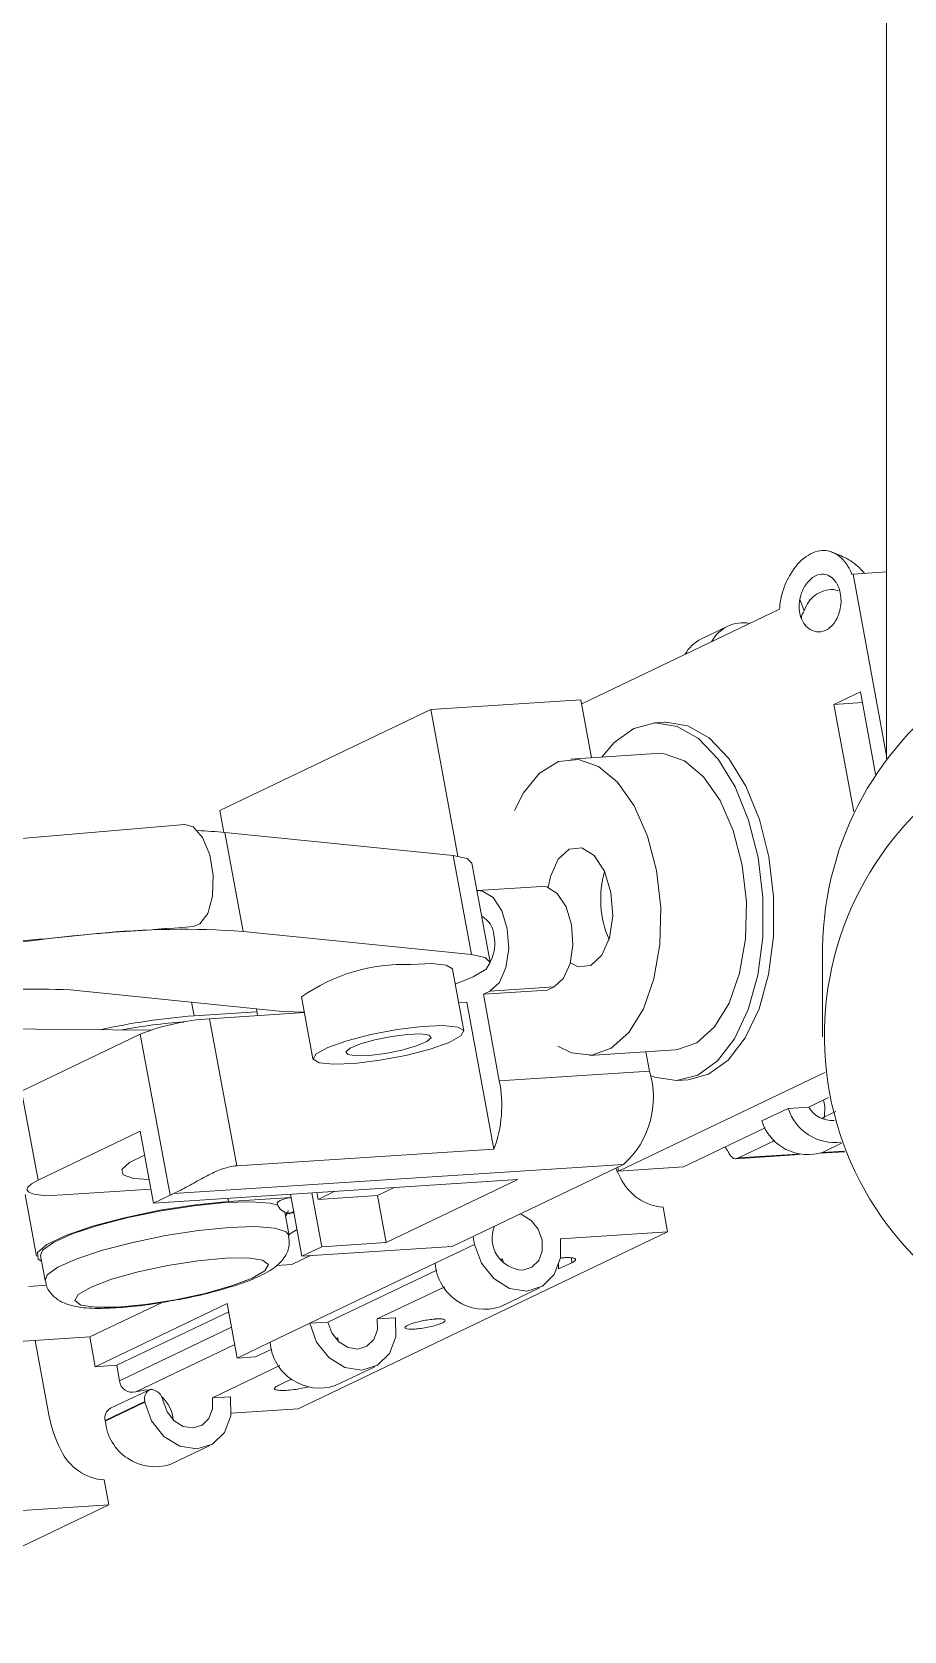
# Model space of a CAD drawing. Header units: millimetres. Extents: x 0 to 1189, y 0 to 841.
# Drawn here: x 278.8 to 285.62, y 316.27 to 328.77 of the extents above; entities that cross this region are included whole.
import ezdxf

# ---------------------------------------------------------------- set-up
doc = ezdxf.new("R2010")
doc.units = ezdxf.units.MM
doc.layers.get('0').update_dxf_attribs({"lineweight": 18})

msp = doc.modelspace()

# ---------------------------------------------------------------- linework, layer by layer
at = {"color": 7, "linetype": 'Continuous', "lineweight": 15}
for p, q in [((285.4824, 323.0895), (285.4824, 337.5776)), ((285.0432, 324.5119), (285.023, 324.5222)), ((285.0873, 324.4705), (285.086, 324.4699)), ((285.2121, 324.5302), (285.2203, 324.5341)), ((285.2203, 324.5341), (285.4824, 324.5511)), ((285.2203, 324.5341), (285.4824, 323.1132)), ((284.8046, 324.3352), (284.8378, 324.2475)), ((283.0991, 323.5189), (284.6465, 324.2595)), ((284.8378, 324.2475), (284.8366, 324.2423)), ((284.2408, 324.126), (284.0346, 324.0273)), ((285.2778, 323.614), (285.0716, 323.5153)), ((285.3967, 322.9697), (285.2778, 323.614)), ((281.9199, 323.4749), (280.2701, 322.6853)), ((281.9199, 323.4749), (283.0932, 323.5508)), ((282.1313, 322.3286), (281.9199, 323.4749)), ((283.1768, 323.0978), (283.0932, 323.5508)), ((285.2934, 323.5296), (285.0716, 323.5153)), ((285.0716, 323.5153), (285.2268, 322.674)), ((283.7498, 323.3753), (283.666, 323.3699)), ((283.6815, 323.1304), (283.011, 323.087)), ((280.2701, 322.6853), (280.3016, 322.5148)), ((279.9958, 322.5769), (278.2353, 322.4254)), ((280.3101, 322.5139), (280.4528, 321.7399)), ((280.3101, 322.5139), (282.0951, 322.3332)), ((282.2379, 321.5592), (282.0951, 322.3332)), ((282.3841, 321.5005), (282.2413, 322.2745)), ((282.7875, 322.0929), (282.2847, 322.0603)), ((279.8543, 321.7617), (280.0644, 321.7798)), ((280.4528, 321.7399), (282.2379, 321.5592)), ((284.9824, 321.6123), (284.9824, 320.9177)), ((282.1783, 320.9623), (282.0891, 321.4461)), ((280.7602, 321.1153), (279.1004, 321.2833)), ((280.909, 321.2284), (280.9982, 320.7446)), ((282.8332, 321.282), (282.3304, 321.2495)), ((282.3304, 321.2495), (282.3819, 321.2742)), ((282.4553, 320.5722), (282.3304, 321.2495)), ((282.8847, 321.3067), (282.3819, 321.2742)), ((282.8332, 321.282), (282.8847, 321.3067)), ((280.5602, 321.1123), (280.0699, 321.0806)), ((280.1903, 321.0578), (280.9316, 321.1057)), ((280.5559, 321.136), (280.5658, 321.0821)), ((282.1374, 321.1837), (282.2017, 321.1879)), ((282.4135, 320.0394), (282.2017, 321.1879)), ((276.6195, 320.9953), (279.7277, 320.9685)), ((280.1903, 321.0578), (280.4022, 319.9093)), ((278.7209, 320.4932), (279.6489, 320.9374)), ((279.8809, 319.6795), (279.6489, 320.9374)), ((283.1608, 320.7719), (283.8313, 320.8153)), ((283.6286, 320.6481), (283.6005, 320.8003)), ((282.4553, 320.5722), (283.6286, 320.6481)), ((284.9987, 320.6374), (283.388, 319.8665)), ((278.7209, 320.4932), (278.8494, 319.7966)), ((283.8468, 320.5758), (283.9306, 320.5812)), ((284.7135, 320.3577), (284.5073, 320.259)), ((284.8738, 320.3681), (284.7135, 320.3577)), ((285.0294, 320.4426), (284.8738, 320.3681)), ((284.9731, 320.2797), (284.9961, 320.2907)), ((284.9906, 320.2725), (284.9961, 320.2907)), ((279.6482, 320.1789), (278.8494, 319.7966)), ((279.6482, 320.1789), (279.7517, 319.6178)), ((284.5335, 320.2052), (283.8943, 319.8993)), ((284.3258, 319.9699), (284.6089, 320.1054)), ((284.9867, 320.016), (285.1299, 320.0845)), ((280.4022, 319.9093), (282.4135, 320.0394)), ((284.3053, 319.964), (284.8018, 319.9961)), ((284.9646, 320.0066), (285.1549, 320.0189)), ((283.4263, 319.9195), (279.909, 319.6919)), ((282.0858, 319.278), (283.4263, 319.9195)), ((283.388, 319.8665), (283.3822, 319.8984)), ((283.388, 319.8665), (283.8943, 319.8993)), ((279.0428, 319.6811), (279.7318, 319.7256)), ((279.7517, 319.6178), (282.6012, 319.8021)), ((281.5022, 319.6763), (281.6344, 319.7396)), ((281.57, 319.3086), (282.6012, 319.8021)), ((278.7493, 319.6849), (278.8385, 319.2011)), ((279.7517, 319.6178), (279.8809, 319.6795)), ((280.3375, 319.6292), (280.8279, 319.661)), ((280.8231, 319.6871), (280.9125, 319.2021)), ((280.9894, 319.6978), (281.0672, 319.2761)), ((281.0383, 319.6463), (281.0283, 319.7003)), ((281.0383, 319.6463), (281.1705, 319.7095)), ((281.5022, 319.6763), (281.0383, 319.6463)), ((281.5022, 319.6763), (281.57, 319.3086)), ((283.7353, 319.5855), (283.771, 319.392)), ((280.8116, 319.3649), (280.7781, 319.5463)), ((280.7917, 319.5419), (280.7887, 319.5427)), ((280.7917, 319.5419), (280.8067, 319.5369)), ((280.8838, 318.0102), (283.771, 319.392)), ((282.2624, 319.2944), (282.2509, 319.357)), ((283.771, 319.392), (282.9329, 319.3377)), ((280.9125, 319.2021), (282.0858, 319.278)), ((280.9125, 319.2021), (281.0672, 319.2761)), ((281.0672, 319.2761), (281.57, 319.3086)), ((281.9531, 319.1463), (282.2624, 319.2944)), ((278.8681, 319.2066), (278.9037, 319.013)), ((280.7139, 319.1289), (280.8328, 319.1366)), ((280.8328, 319.1366), (280.9785, 319.2063)), ((280.9735, 318.6775), (281.9531, 319.1463)), ((281.116, 318.6867), (281.966, 319.0935)), ((282.4811, 319.1805), (282.4671, 319.1738)), ((282.4811, 319.1805), (282.4845, 319.1554)), ((283.022, 319.1514), (282.9189, 319.1021)), ((278.9142, 318.9753), (278.7766, 318.9664)), ((282.0282, 318.9637), (281.5015, 318.7116)), ((279.2539, 318.5705), (279.8188, 318.8408)), ((282.461, 318.8072), (282.7704, 318.9552)), ((280.3279, 318.8318), (279.2968, 318.3383)), ((280.3397, 318.768), (279.4644, 318.3491)), ((280.4064, 318.4061), (280.3279, 318.8318)), ((281.644, 318.7209), (281.5015, 318.7116)), ((280.6642, 318.5294), (280.9735, 318.6775)), ((281.116, 318.6867), (280.9735, 318.6775)), ((277.7454, 318.4729), (279.2539, 318.5705)), ((278.9341, 317.9634), (278.8272, 318.5429)), ((279.2968, 318.3383), (279.2539, 318.5705)), ((280.4064, 318.4061), (280.6642, 318.5294)), ((280.5489, 318.4153), (280.6771, 318.4766)), ((281.1922, 318.5636), (281.1781, 318.5569)), ((281.1922, 318.5636), (281.1956, 318.5385)), ((279.4644, 318.3491), (279.2968, 318.3383)), ((279.4644, 318.3491), (279.4868, 318.2277)), ((280.7393, 318.3468), (280.2126, 318.0948)), ((280.5489, 318.4153), (280.4064, 318.4061)), ((281.1721, 318.1903), (281.4814, 318.3384)), ((280.7276, 318.1921), (280.8308, 318.2415)), ((279.7254, 318.1612), (279.4161, 318.0131)), ((280.2126, 318.0948), (280.3551, 318.104)), ((279.6838, 318.0651), (279.3745, 317.917)), ((279.3753, 317.9126), (279.6846, 318.0606)), ((279.6838, 318.0651), (279.6846, 318.0606)), ((280.8838, 318.0102), (280.36, 317.9763)), ((279.3753, 317.9126), (279.3745, 317.917)), ((279.8832, 317.5734), (280.1925, 317.7215)), ((279.4031, 317.2594), (279.3674, 317.4529)), ((279.4031, 317.2594), (277.3409, 316.2724)), ((278.5651, 317.2052), (279.4031, 317.2594))]:
    msp.add_line(p, q, dxfattribs=at)
at = {"color": 8, "linetype": 'Continuous', "lineweight": 15}
for p, q in [((280.0699, 321.0806), (280.0502, 321.1872)), ((284.9961, 320.2907), (285.0868, 320.3341)), ((284.3258, 319.9699), (284.7866, 319.9997)), ((284.9782, 320.0121), (285.1532, 320.0234)), ((280.3375, 319.6292), (280.3327, 319.6553)), ((280.8496, 319.5431), (280.8339, 319.5421)), ((280.8339, 319.5421), (280.8507, 319.5375)), ((282.9189, 319.1021), (282.9171, 319.1445)), ((283.022, 319.1514), (283.0204, 319.1897)), ((279.4868, 318.2277), (280.3621, 318.6466)), ((280.3867, 318.5128), (279.613, 318.1425))]:
    msp.add_line(p, q, dxfattribs=at)
at = {"color": 7, "linetype": 'Continuous', "lineweight": 15}
for points in [[(284.4782, 322.3183), (284.4045, 322.611), (284.2983, 322.8718), (284.1649, 323.0875), (284.0111, 323.2473), (283.8445, 323.3432), (283.6734, 323.3703), (283.5065, 323.3274), (283.3522, 323.2166), (283.2568, 323.1029)], [(283.9306, 320.5812), (284.09, 320.6237), (284.2444, 320.7345), (284.3784, 320.9077), (284.4855, 321.1346), (284.5603, 321.4038), (284.5989, 321.7018), (284.5995, 322.0136), (284.562, 322.3237), (284.4883, 322.6165), (284.3821, 322.8772), (284.2487, 323.0929), (284.0949, 323.2527), (283.9283, 323.3486), (283.7572, 323.3758), (283.7498, 323.3753)], [(283.684, 322.2157), (283.6137, 322.4858), (283.5103, 322.721), (283.3802, 322.9064), (283.2316, 323.0305), (283.0739, 323.0853), (282.9169, 323.0676), (282.7705, 322.9783), (282.644, 322.8231), (282.5741, 322.6866)], [(284.3544, 322.2591), (284.2842, 322.5292), (284.1807, 322.7644), (284.0506, 322.9498), (283.9021, 323.0739), (283.7443, 323.1287), (283.6815, 323.1304)], [(279.9958, 322.5769), (280.0626, 322.5577), (280.136, 322.4747), (280.191, 322.3403), (280.218, 322.1778), (280.2125, 322.0154), (280.1754, 321.8812), (280.113, 321.7986), (280.0644, 321.7798)], [(283.3282, 322.0454), (283.2777, 322.2106), (283.198, 322.333), (283.1012, 322.394), (283.0021, 322.3842), (282.9157, 322.3052), (282.8553, 322.169), (282.8378, 322.0855)], [(282.0951, 322.3332), (282.2027, 322.3103), (282.2413, 322.2745)], [(282.9138, 320.845), (283.0186, 320.792), (283.1772, 320.7733), (283.3301, 320.8273), (283.4676, 320.9505), (283.5812, 321.1352), (283.6636, 321.3698), (283.7097, 321.6396), (283.7167, 321.9276), (283.684, 322.2157)], [(283.6339, 320.6165), (283.6683, 320.6025), (283.8393, 320.5753), (284.0062, 320.6183), (284.1606, 320.7291), (284.2946, 320.9023), (284.4017, 321.1292), (284.4765, 321.3984), (284.5151, 321.6963), (284.5157, 322.0082), (284.4782, 322.3183)], [(283.8313, 320.8153), (283.8476, 320.8167), (284.0005, 320.8707), (284.1381, 320.9938), (284.2516, 321.1786), (284.334, 321.4132), (284.3802, 321.683), (284.3871, 321.971), (284.3544, 322.2591)], [(282.8847, 321.3067), (282.9582, 321.3739), (283.0097, 321.4898), (283.0312, 321.6368), (283.0196, 321.7924), (282.9766, 321.933), (282.9087, 322.0372), (282.8263, 322.089), (282.7875, 322.0929)], [(282.3819, 321.2742), (282.4554, 321.3414), (282.5068, 321.4573), (282.5284, 321.6043), (282.5168, 321.7599), (282.4737, 321.9005), (282.4059, 322.0046), (282.3235, 322.0565), (282.2847, 322.0603)], [(283.0107, 321.4938), (283.0707, 321.4649), (283.1698, 321.4747), (283.2561, 321.5537), (283.3166, 321.6899), (283.3419, 321.8626), (283.3282, 322.0454)], [(282.0891, 321.4461), (282.0883, 321.4489), (282.0406, 321.4772), (281.9276, 321.4887), (281.7629, 321.4818)], [(282.2379, 321.5592), (282.3455, 321.5363), (282.3845, 321.4972), (282.3518, 321.4452), (282.25, 321.3845), (282.1108, 321.3281)], [(280.9307, 321.1104), (280.9276, 321.1104), (280.7602, 321.1153)], [(281.3244, 320.7088), (281.5209, 320.7331), (281.7256, 320.7719), (281.9137, 320.8205), (282.0625, 320.8731), (282.1542, 320.9233), (282.1775, 320.9651), (282.1298, 320.9934), (282.0168, 321.0049), (281.8521, 320.9981), (281.6556, 320.9738), (281.4509, 320.935), (281.2628, 320.8864), (281.114, 320.8338), (281.0223, 320.7836), (280.9989, 320.7418), (281.0467, 320.7135), (281.1597, 320.702), (281.3244, 320.7088)], [(281.4387, 320.7715), (281.5646, 320.7876), (281.6941, 320.8137), (281.8075, 320.8459), (281.8875, 320.8792), (281.922, 320.9086), (281.9056, 320.9296), (281.8409, 320.939), (281.7378, 320.9354), (281.6119, 320.9193), (281.4823, 320.8932), (281.369, 320.861), (281.289, 320.8277), (281.2545, 320.7983), (281.2709, 320.7773), (281.3356, 320.7679), (281.4387, 320.7715)], [(279.6828, 319.9916), (279.5634, 319.934), (279.5034, 319.8802), (279.5147, 319.8379), (279.5962, 319.8106), (279.7179, 319.8012)], [(278.8494, 319.7966), (278.7987, 319.7683), (278.7692, 319.7424), (278.7622, 319.7198), (278.7779, 319.7014), (278.8156, 319.6879), (278.874, 319.6799), (278.9507, 319.6776), (279.0428, 319.6811)], [(280.3375, 319.6292), (280.0805, 319.604), (279.8026, 319.5608), (279.5262, 319.5031), (279.2738, 319.4357), (279.0658, 319.3639), (278.9191, 319.2937), (278.8455, 319.2307), (278.851, 319.1799), (278.8759, 319.1638)], [(278.8681, 319.2066), (278.8853, 319.2493), (278.9694, 319.3097), (279.1168, 319.3756), (279.3165, 319.4419), (279.5537, 319.5038), (279.8108, 319.5568), (280.0687, 319.5968), (280.3083, 319.6209), (280.5118, 319.6274), (280.6642, 319.6156), (280.7234, 319.6012)], [(280.7838, 319.5157), (280.8033, 319.5444), (280.8059, 319.5586)], [(282.6166, 319.532), (282.6335, 319.5264), (282.7049, 319.4822), (282.76, 319.4127), (282.7904, 319.3285), (282.7915, 319.2424), (282.763, 319.1675), (282.7094, 319.1152), (282.6387, 319.0935)], [(282.2624, 319.2944), (282.3153, 319.1479), (282.4111, 319.027), (282.5353, 318.9502), (282.6691, 318.929), (282.7919, 318.9668), (282.8852, 319.0577), (282.9347, 319.188), (282.9329, 319.3377)], [(279.1825, 318.8203), (279.2982, 318.8027), (279.4723, 318.804), (279.6875, 318.8241), (279.9229, 318.8609), (280.1554, 318.9109), (280.3623, 318.9692), (280.5232, 319.03), (280.6225, 319.0875), (280.6504, 319.1359), (280.6042, 319.1707), (280.4884, 319.1882), (280.3144, 319.1869), (280.0992, 319.1669), (279.8638, 319.13), (279.6313, 319.08), (279.4244, 319.0218), (279.2635, 318.9609), (279.1642, 318.9035), (279.1363, 318.855), (279.1825, 318.8203)], [(280.9735, 318.6775), (281.0264, 318.531), (281.1222, 318.4102), (281.2464, 318.3333), (281.3801, 318.3121), (281.503, 318.3499), (281.5963, 318.4408), (281.6458, 318.5711), (281.644, 318.7209)], [(281.5015, 318.7116), (281.5025, 318.6255), (281.4741, 318.5506), (281.4204, 318.4983), (281.3498, 318.4766), (281.2729, 318.4888), (281.2015, 318.533), (281.1464, 318.6025), (281.116, 318.6867)], [(279.613, 318.1425), (279.691, 318.1568), (279.7113, 318.1544)], [(280.3551, 318.104), (280.3569, 317.9542), (280.3074, 317.824), (280.2141, 317.733), (280.0912, 317.6953), (279.9575, 317.7164), (279.8333, 317.7933), (279.7375, 317.9141), (279.6846, 318.0606)], [(279.8271, 318.0698), (279.8575, 317.9856), (279.9126, 317.9161), (279.984, 317.8719), (280.0609, 317.8598), (280.1315, 317.8815), (280.1852, 317.9338), (280.2136, 318.0087), (280.2126, 318.0948)]]:
    msp.add_lwpolyline(points, dxfattribs=at)
at = {"color": 8, "linetype": 'Continuous', "lineweight": 15}
for points in [[(284.9894, 320.4234), (285.0005, 320.3752), (284.9961, 320.2907)], [(280.8478, 319.5531), (280.8436, 319.5488), (280.8339, 319.5421)], [(278.9037, 319.0133), (278.921, 319.0558), (279.0051, 319.1162), (279.1525, 319.182), (279.3522, 319.2484), (279.5894, 319.3103), (279.8465, 319.3633), (280.1044, 319.4033), (280.344, 319.4274), (280.5475, 319.4338), (280.6999, 319.4221), (280.7898, 319.3931), (280.8117, 319.3644)], [(280.874, 319.4112), (280.8699, 319.4081), (280.8063, 319.3681)]]:
    msp.add_lwpolyline(points, dxfattribs=at)
at = {"color": 7, "linetype": 'Continuous', "lineweight": 15}
for centre, radius, start, end in [((284.362, 323.8729), 0.2802, 79.31755, 151.83484), ((284.1579, 323.7729), 0.2827, 115.87215, 151.82481), ((287.4795, 321.5818), 2.4972, 66.32058, 179.29979), ((287.4646, 320.9256), 2.4682, 65.64624, 247.01817), ((279.9669, 319.0236), 3.5071, 84.384, 87.87866), ((284.0403, 321.9912), 0.7927, 164.01368, 203.39016), ((282.2351, 321.7001), 0.1789, 3.33931, 62.36216), ((280.6701, 306.6153), 15.169, 95.14696, 100.85965), ((279.976, 315.2495), 6.5079, 85.79802, 95.88018), ((282.1227, 321.6461), 0.298, 331.1677, 12.47584), ((281.7101, 320.0944), 1.3884, 87.82154, 125.23982), ((278.8177, 314.2641), 7.0249, 87.69365, 102.14312), ((280.4469, 315.9925), 5.102, 94.23756, 102.58906), ((280.231, 317.2486), 3.7917, 93.66751, 101.02051), ((280.2946, 319.3112), 1.7497, 93.41502, 111.65595), ((282.9608, 320.4411), 0.6991, 311.7458, 17.22302), ((281.4909, 320.3797), 0.9834, 339.75183, 11.28584), ((285.0804, 320.4755), 0.3853, 197.79311, 276.92734), ((285.054, 320.4704), 0.2072, 209.57105, 275.01732), ((284.8666, 320.3736), 0.3772, 197.67553, 288.55732), ((284.3056, 320.2953), 1.0234, 203.29853, 208.22336), ((283.7668, 319.988), 0.4038, 205.96048, 265.52013), ((280.1096, 319.1987), 0.5325, 112.12773, 115.43633), ((280.831, 319.4724), 0.1867, 90.86163, 127.39705), ((280.816, 319.6389), 0.1, 190.44961, 255.93705), ((282.6474, 319.3419), 0.2486, 157.57761, 267.99929), ((282.3397, 319.1754), 0.3877, 184.30687, 288.23313), ((281.0508, 318.5585), 0.3877, 184.30741, 288.23259), ((279.5848, 318.2368), 0.0984, 185.33602, 286.65921), ((279.7663, 318.0864), 0.0852, 118.649, 194.48883), ((279.7225, 318.0556), 0.1056, 7.74311, 88.37758), ((279.6333, 317.8972), 0.2745, 5.09911, 48.14626), ((279.9276, 318.1481), 1.0106, 190.53373, 207.12144), ((279.457, 317.9383), 0.0852, 118.6502, 194.49361), ((279.7671, 317.9495), 0.3935, 185.38192, 287.15854), ((279.3959, 317.8567), 0.4048, 204.72249, 265.97303)]:
    msp.add_arc(centre, radius, start, end, dxfattribs=at)
at = {"color": 8, "linetype": 'Continuous', "lineweight": 15}
msp.add_arc((280.8123, 319.6246), 0.0852, 256.02373, 284.64881, dxfattribs=at)
at = {"color": 7, "linetype": 'Continuous', "lineweight": 15}
for points, knots in [([(284.6465, 324.2595), (284.6469, 324.2669), (284.6498, 324.314), (284.6721, 324.4173), (284.739, 324.5609), (284.8509, 324.6841), (284.9796, 324.731), (285.0722, 324.7039), (285.1339, 324.6579), (285.1769, 324.609), (285.2022, 324.5524), (285.2121, 324.5302)], [0, 0, 0, 0, 0.01590822, 0.10158738, 0.23755911, 0.42755295, 0.61873073, 0.7443605, 0.78023264, 0.87040977, 0.92850642, 0.92850642, 0.92850642, 0.92850642]), ([(285.3104, 324.54), (285.2892, 324.5624), (285.2314, 324.6236), (285.1437, 324.6718), (285.0795, 324.6943), (285.0558, 324.7026)], [0, 0, 0, 0, 0.08211224, 0.22374982, 0.30626631, 0.30626631, 0.30626631, 0.30626631]), ([(284.8046, 324.3351), (284.8025, 324.3213), (284.7979, 324.2913), (284.7995, 324.2544), (284.8057, 324.2151), (284.8177, 324.1764), (284.8459, 324.13), (284.8914, 324.0912), (284.9529, 324.076), (285.0229, 324.096), (285.0795, 324.1514), (285.1137, 324.2261), (285.1271, 324.293), (285.1271, 324.3566), (285.1158, 324.4135), (285.1001, 324.4501), (285.0897, 324.4666), (285.0873, 324.4705)], [0, 0, 0, 0, 0.03441905, 0.07425191, 0.08426683, 0.12836013, 0.17216937, 0.23834411, 0.33364188, 0.43163965, 0.54336501, 0.61169229, 0.66615816, 0.71216385, 0.75829565, 0.80182264, 0.81500894, 0.81500894, 0.81500894, 0.81500894]), ([(285.086, 324.4699), (285.0833, 324.4738), (285.0678, 324.4965), (285.0305, 324.5274), (284.9693, 324.5396), (284.9015, 324.5123), (284.8461, 324.4501), (284.8155, 324.3842), (284.807, 324.3459), (284.8046, 324.3352)], [0, 0, 0, 0, 0.01226302, 0.07051247, 0.14308317, 0.23467817, 0.32714661, 0.38872109, 0.41294343, 0.41294343, 0.41294343, 0.41294343]), ([(284.8378, 324.2475), (284.8475, 324.2708), (284.8668, 324.3173), (284.9226, 324.3714), (284.9911, 324.4053), (285.0561, 324.4173), (285.093, 324.4074), (285.1053, 324.404)], [0, 0, 0, 0, 0.07431448, 0.14859182, 0.22484479, 0.30279638, 0.34179716, 0.34179716, 0.34179716, 0.34179716]), ([(284.8183, 324.1855), (284.818, 324.1871), (284.8151, 324.2079), (284.8266, 324.2273), (284.8373, 324.2452)], [0, 0, 0, 0, 0.004945157, 0.063839545, 0.063839545, 0.063839545, 0.063839545]), ([(279.3093, 321.7231), (279.1786, 321.7095), (278.9824, 321.6891), (278.7691, 321.6713), (278.698, 321.6654)], [0, 0, 0, 0, 0.40906008, 0.61403473, 0.61403473, 0.61403473, 0.61403473]), ([(279.8541, 321.7645), (279.8163, 321.7607), (279.6787, 321.7468), (279.4883, 321.7383), (279.339, 321.7256), (279.3093, 321.7231)], [0, 0, 0, 0, 0.12721754, 0.46297955, 0.54643832, 0.54643832, 0.54643832, 0.54643832]), ([(284.2215, 320.0559), (284.2271, 320.046), (284.2406, 320.0217), (284.2593, 319.9908), (284.2812, 319.9669), (284.3032, 319.9611), (284.3202, 319.9677), (284.3258, 319.9699)], [0, 0, 0, 0, 0.02205958, 0.05388985, 0.09004193, 0.13146064, 0.15182193, 0.15182193, 0.15182193, 0.15182193]), ([(280.4022, 319.9093), (280.3667, 319.9035), (280.2959, 319.892), (280.1805, 319.8374), (280.0635, 319.7717), (279.969, 319.7183), (279.9233, 319.6982), (279.909, 319.6919)], [0, 0, 0, 0, 0.11182503, 0.22309268, 0.34764784, 0.48146335, 0.54225063, 0.54225063, 0.54225063, 0.54225063]), ([(280.8067, 319.5369), (280.8122, 319.535), (280.824, 319.5309), (280.8203, 319.5336), (280.8184, 319.535)], [0, 0, 0, 0, 0.00841458, 0.017878967, 0.017878967, 0.017878967, 0.017878967]), ([(279.8841, 318.8521), (279.9163, 318.8574), (280.0243, 318.8752), (280.2053, 318.918), (280.4073, 318.9757), (280.5786, 319.0414), (280.6933, 319.1029), (280.7762, 319.1838), (280.8194, 319.2786), (280.8115, 319.3369), (280.8082, 319.3611)], [0, 0, 0, 0, 0.0788097, 0.2646693, 0.4517594, 0.6432262, 0.8498845, 0.9838103, 1.0794466, 1.1475621, 1.1475621, 1.1475621, 1.1475621]), ([(282.9308, 319.1873), (282.9466, 319.1888), (282.9824, 319.1921), (283.0235, 319.1905), (283.0498, 319.1839), (283.0537, 319.1721), (283.0398, 319.1604), (283.0254, 319.1532), (283.022, 319.1514)], [0, 0, 0, 0, 0.02527319, 0.05757752, 0.0898851, 0.12219491, 0.15449954, 0.16462381, 0.16462381, 0.16462381, 0.16462381]), ([(278.9085, 319.0153), (278.9096, 319.0018), (278.9134, 318.9574), (278.9585, 318.8966), (279.0214, 318.8471), (279.0633, 318.8316), (279.0854, 318.8235)], [0, 0, 0, 0, 0.03546358, 0.11698792, 0.19288994, 0.27751834, 0.27751834, 0.27751834, 0.27751834]), ([(279.0854, 318.8235), (279.1106, 318.8169), (279.1874, 318.797), (279.3266, 318.7916), (279.53, 318.8015), (279.7183, 318.8222), (279.8401, 318.8441), (279.8841, 318.8521)], [0, 0, 0, 0, 0.10598382, 0.32274644, 0.50537556, 0.69672286, 0.80504557, 0.80504557, 0.80504557, 0.80504557]), ([(281.9573, 318.7113), (281.9715, 318.7118), (281.9998, 318.7129), (282.0257, 318.7087), (282.0353, 318.7006), (282.0266, 318.6892), (282.0008, 318.6759), (281.9608, 318.6621), (281.9112, 318.6494), (281.8574, 318.6392), (281.8143, 318.6338), (281.7762, 318.6311), (281.7443, 318.6313), (281.7208, 318.636), (281.7146, 318.6448), (281.7265, 318.6566), (281.7551, 318.6702), (281.7972, 318.6839), (281.8481, 318.6962), (281.9019, 318.7058), (281.9382, 318.7099), (281.9553, 318.7111), (281.9573, 318.7113)], [0, 0, 0, 0, 0.03575909, 0.07152552, 0.10728885, 0.14304792, 0.17881268, 0.2145703, 0.25033464, 0.28609548, 0.32185912, 0.3395458, 0.3753071, 0.41106966, 0.44683837, 0.48259987, 0.5183597, 0.55412211, 0.5898837, 0.62564504, 0.66140911, 0.66612466, 0.66612466, 0.66612466, 0.66612466]), ([(280.9606, 318.1803), (280.9394, 318.1756), (280.8966, 318.166), (280.8301, 318.1563), (280.7711, 318.1517), (280.726, 318.1529), (280.6999, 318.1597), (280.696, 318.1714), (280.7099, 318.1832), (280.7242, 318.1904), (280.7276, 318.1921)], [0, 0, 0, 0, 0.04152999, 0.08381888, 0.12611192, 0.16839937, 0.21069201, 0.25298623, 0.29527402, 0.30852659, 0.30852659, 0.30852659, 0.30852659])]:
    msp.add_open_spline(points, degree=3, knots=knots, dxfattribs=at)

doc.saveas('drawing.dxf')
